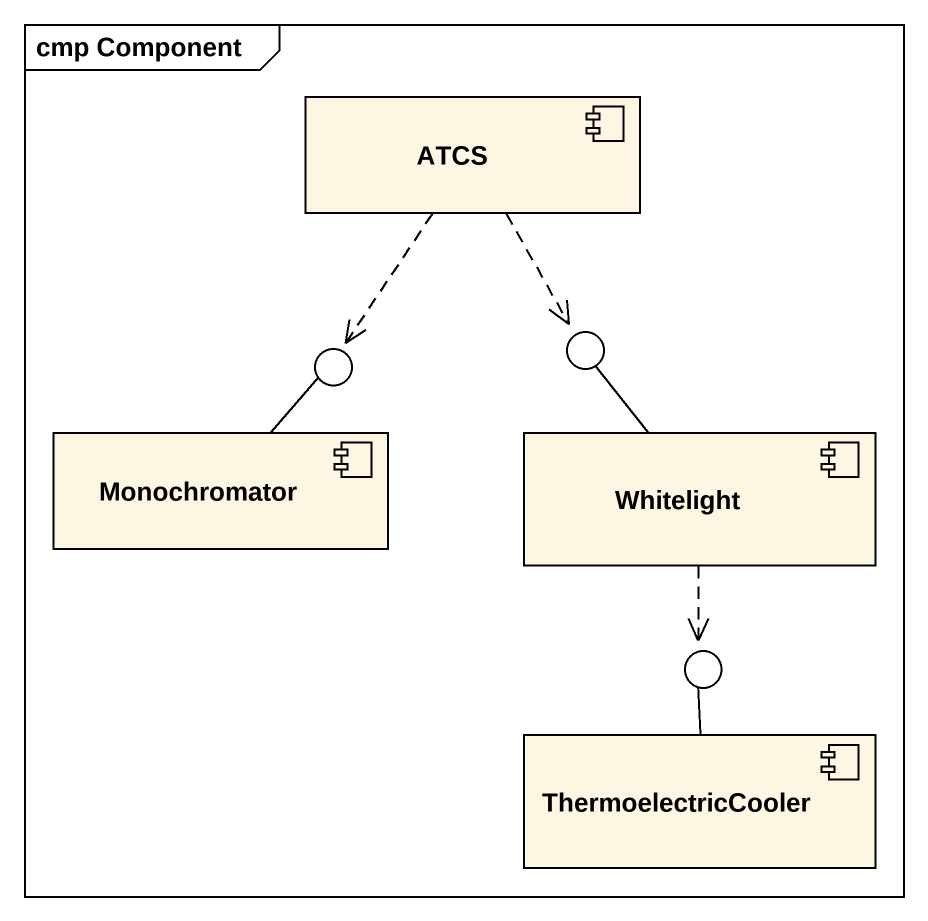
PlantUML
@startuml
mainframe cmp Component
component ATCS
() " " as lollipop1
() " " as lollipop2
component Monochromator
component Whitelight
() " " as lollipop3
component ThermoelectricCooler
ATCS ..> lollipop1
ATCS ..> lollipop2
Monochromator -up- lollipop1
Whitelight -up- lollipop2
Whitelight ..> lollipop3
ThermoelectricCooler -up- lollipop3
@enduml
